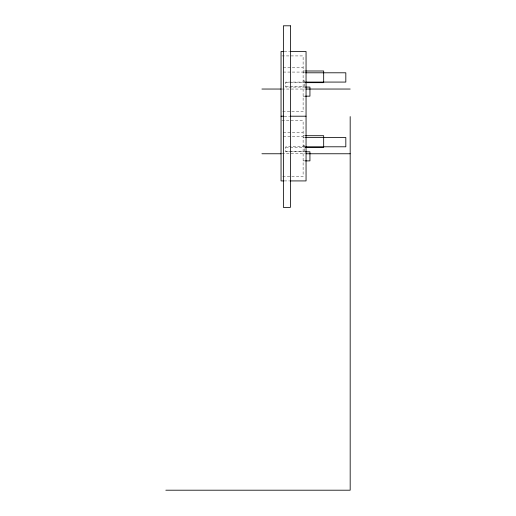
<?xml version="1.0" encoding="UTF-8"?>
<svg xmlns="http://www.w3.org/2000/svg" width="516" height="516" viewBox="0 0 516 516"><rect width="100%" height="100%" fill="white"/><g stroke="black" fill="none" stroke-linecap="round" stroke-linejoin="round"><path stroke-width="0.39" stroke-dasharray="2.58 1.94" d="M284.174 51.484L289.644 51.484M281.833 55.922L303.111 55.922L303.111 111.766L281.833 111.766M283.252 67.809L303.111 67.809M303.111 70.989L304.692 70.989M283.252 72.066L303.111 72.066M303.111 72.795L304.724 72.795M303.111 80.902L304.582 80.902L304.582 86.785L303.111 86.785M304.724 82.076L285.78 82.076L285.78 87.075L305.382 87.075M285.78 82.663L304.692 82.663M285.78 86.488L303.111 86.488M281.981 89.042L305.246 89.042M303.111 96.163L305.382 96.163M284.174 116.203L289.644 116.203M281.833 120.641L303.111 120.641L303.111 176.485L281.833 176.485M283.252 132.528L303.111 132.528M303.111 135.708L304.692 135.708M283.252 136.785L303.111 136.785M303.111 137.514L304.724 137.514M303.111 145.622L304.582 145.622L304.582 151.504L303.111 151.504M304.724 146.796L285.78 146.796L285.78 151.794L305.382 151.794M285.78 147.382L304.692 147.382M285.78 151.207L303.111 151.207M281.981 153.762L305.246 153.762M303.111 160.882L305.382 160.882M284.174 180.923L289.644 180.923"/><path stroke-width="0.77" d="M283.387 51.484L281.046 51.484L281.046 180.923L283.387 180.923M290.424 51.484L306.053 51.484L306.053 180.923L290.424 180.923M305.478 70.989L323.674 70.989L323.674 82.663L305.478 82.663M305.524 72.795L345.823 72.795L345.823 82.076L305.524 82.076M305.382 87.075L309.935 87.075L309.935 96.163L305.382 96.163M261.922 89.042L281.181 89.042M306.053 89.042L350.177 89.042M281.046 116.203L283.387 116.203M290.424 116.203L306.053 116.203M305.478 135.708L323.674 135.708L323.674 147.382L305.478 147.382M305.524 137.514L345.823 137.514L345.823 146.796L305.524 146.796M305.382 151.794L309.935 151.794L309.935 160.882L305.382 160.882M261.922 153.762L281.181 153.762M306.053 153.762L350.177 153.762M165.823 490.2L350.177 490.2L350.177 116.597M290.385 25.8L283.381 25.8L283.381 207.4L290.385 207.4L290.385 25.8"/></g></svg>
